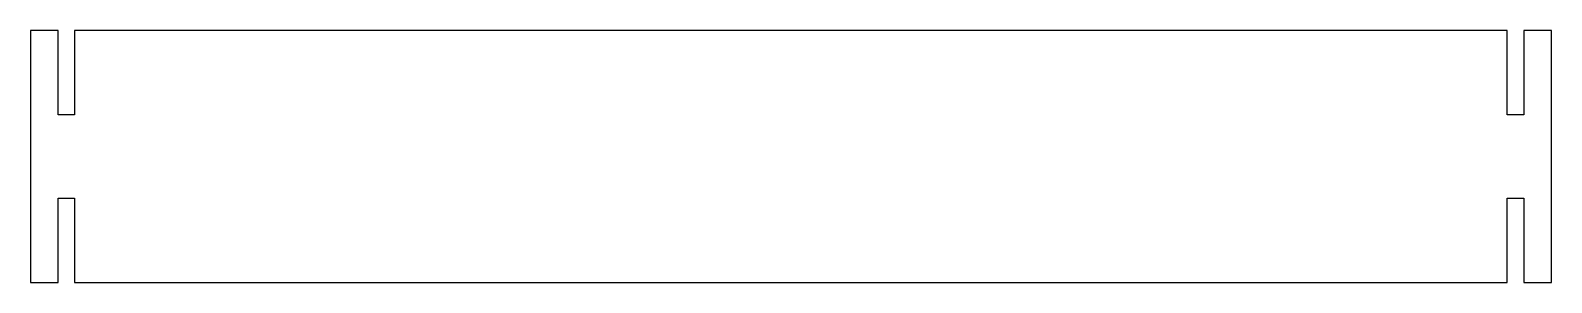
# Model space of a CAD drawing. Extents: x -156 to 394, y -54 to 37.
import ezdxf

# ---------------------------------------------------------------- set-up
doc = ezdxf.new("R2010")
doc.units = 0
doc.layers.get('0').update_dxf_attribs({"linetype": 'CONTINUOUS'})

msp = doc.modelspace()

# ---------------------------------------------------------------- linework, layer by layer
at = {"color": 7, "linetype": 'CONTINUOUS'}
for p, q in [((-155.93, 37.47), (-155.93, -53.53)), ((-145.93, 37.47), (-155.93, 37.47)), ((-145.93, 6.97), (-145.93, 37.47)), ((378.07, 37.47), (-139.93, 37.47)), ((-139.93, 37.47), (-139.93, 6.97)), ((378.07, 6.97), (378.07, 37.47)), ((394.07, 37.47), (384.07, 37.47)), ((384.07, 37.47), (384.07, 6.97)), ((394.07, -53.53), (394.07, 37.47)), ((-139.93, 6.97), (-145.93, 6.97)), ((384.07, 6.97), (378.07, 6.97)), ((-145.93, -53.53), (-145.93, -23.03)), ((-145.93, -23.03), (-139.93, -23.03)), ((-139.93, -23.03), (-139.93, -53.53)), ((378.07, -53.53), (378.07, -23.03)), ((378.07, -23.03), (384.07, -23.03)), ((384.07, -23.03), (384.07, -53.53)), ((-155.93, -53.53), (-145.93, -53.53)), ((-139.93, -53.53), (378.07, -53.53)), ((384.07, -53.53), (394.07, -53.53))]:
    msp.add_line(p, q, dxfattribs=at)

doc.saveas('drawing.dxf')
